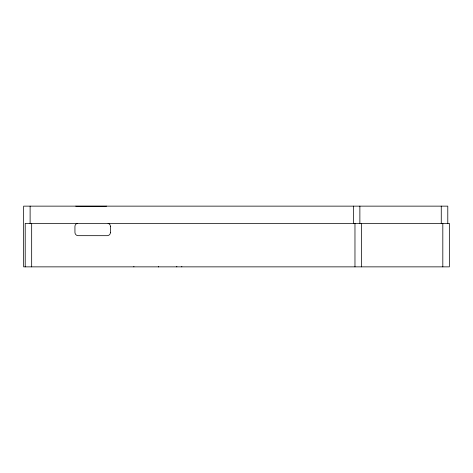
<?xml version="1.0" encoding="UTF-8"?>
<svg xmlns="http://www.w3.org/2000/svg" width="473" height="473" viewBox="0 0 473 473"><rect width="100%" height="100%" fill="white"/><g stroke="black" fill="none" stroke-linecap="round" stroke-linejoin="round"><path stroke-width="0.71" d="M447.789 223.699L447.789 206.139L23.65 206.139L23.65 266.861L449.35 266.861L449.35 223.368L25.211 223.368L25.211 266.861M442.817 223.368L442.817 266.861M441.262 206.139L441.262 223.699M361.431 223.368L361.431 266.861M359.876 206.139L359.876 223.699M354.969 223.368L354.969 266.861M353.408 206.139L353.408 223.699M181.803 266.453L181.803 266.861M176.801 266.394L176.801 266.861M158.508 266.453L158.508 266.861M158.402 266.453L158.402 266.861M133.871 266.453L133.871 266.861M110.457 226.514L110.457 232.409M31.673 223.368L31.673 266.861M30.118 206.139L30.118 223.699M106.52 206.139A3.205 3.205 0 0 1 105.662 206.258L76.608 206.258A3.205 3.205 0 0 1 75.751 206.139M110.446 232.409A3.252 3.252 0 0 1 107.223 235.684L78.169 235.672A3.252 3.252 0 0 1 74.947 232.409L74.935 226.514A3.258 3.258 0 0 1 77.306 223.362M108.081 223.362A3.258 3.258 0 0 1 110.446 226.514"/></g></svg>
